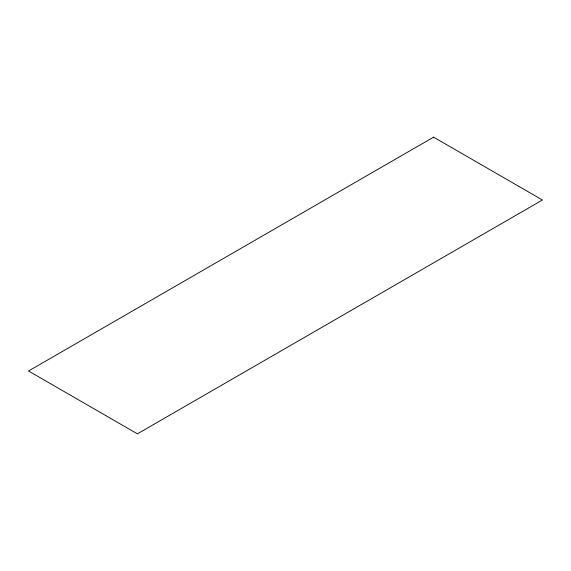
<?xml version="1.0" encoding="UTF-8"?>
<svg xmlns="http://www.w3.org/2000/svg" width="571" height="571" viewBox="0 0 571 571"><rect width="100%" height="100%" fill="white"/><g stroke="black" fill="none" stroke-linecap="round" stroke-linejoin="round"><path stroke-width="0.86" d="M433.589 137.154L28.55 371L137.411 433.846L542.45 200L433.589 137.154"/></g></svg>
